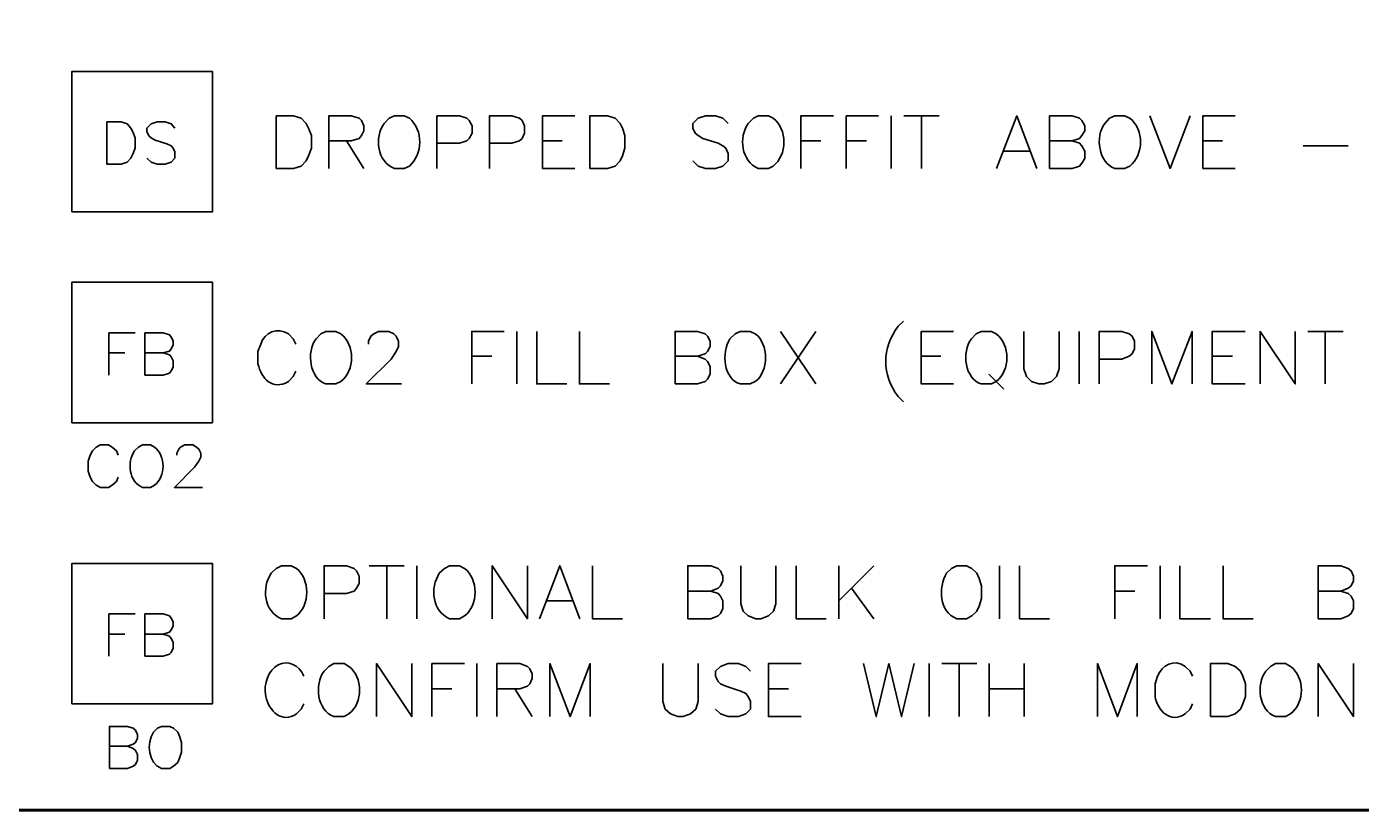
# Model space of a CAD drawing. Header units: inches. Extents: x 5 to 516, y -193 to 129.
# Drawn here: x 61.43 to 70.92, y 5.73 to 11.31 of the extents above; entities that cross this region are included whole.
import ezdxf

# ---------------------------------------------------------------- set-up
doc = ezdxf.new("R2010")
doc.units = ezdxf.units.IN
doc.header["$MEASUREMENT"] = 0
doc.layers.add('PDF_Geometry', color=7, linetype='Continuous')

msp = doc.modelspace()

# ---------------------------------------------------------------- linework, layer by layer
at = {"layer": 'PDF_Geometry', "lineweight": 60}
msp.add_lwpolyline([(136.7703009, 28.2343348), (9.7736273, 28.2343348), (9.7736273, 5.734333), (144.7703015, 5.734333)], dxfattribs=at)
at = {"layer": 'PDF_Geometry', "lineweight": 35}
for points in [[(61.7536323, 9.9909997), (61.7536323, 10.9909998), (62.7536324, 10.9909998), (62.7536324, 9.9909997)], [(62.0036323, 10.3310003), (62.0036323, 10.6310004), (62.1036323, 10.6310004), (62.1469656, 10.617667), (62.1736323, 10.587667), (62.1869656, 10.5610004), (62.2036323, 10.517667), (62.2036323, 10.4443337), (62.1869656, 10.4010003), (62.1736323, 10.3743337), (62.1469656, 10.3443337), (62.1036323, 10.3310003)], [(63.2069676, 10.3009999), (63.2069676, 10.6743332), (63.330301, 10.6743332), (63.3836343, 10.6576666), (63.420301, 10.6209999), (63.4369676, 10.5876665), (63.4569676, 10.5343332), (63.4569676, 10.4443332), (63.4369676, 10.3909999), (63.420301, 10.3543332), (63.3836343, 10.3176665), (63.330301, 10.3009999)], [(65.4369686, 10.3009999), (65.4369686, 10.6743332), (65.5636353, 10.6743332), (65.6169686, 10.6576666), (65.6536353, 10.6209999), (65.670302, 10.5876665), (65.6869686, 10.5343332), (65.6869686, 10.4443332), (65.670302, 10.3909999), (65.6536353, 10.3543332), (65.6169686, 10.3176665), (65.5636353, 10.3009999)], [(61.7536323, 8.4909996), (61.7536323, 9.4909997), (62.7536324, 9.4909997), (62.7536324, 8.4909996)], [(61.7536323, 6.4909994), (61.7536323, 7.4909995), (62.7536324, 7.4909995), (62.7536324, 6.4909994)], [(69.8503058, 6.4009997), (69.8503058, 6.7776664), (69.9736392, 6.7776664), (70.0269725, 6.7576664), (70.0636392, 6.7243331), (70.0803059, 6.6876664), (70.1003059, 6.6343331), (70.1003059, 6.5443331), (70.0803059, 6.4909997), (70.0636392, 6.4543331), (70.0269725, 6.4209997), (69.9736392, 6.4009997)]]:
    msp.add_lwpolyline(points, close=True, dxfattribs=at)
for points in [[(62.4869697, 10.5876667), (62.4603031, 10.6176668), (62.4169697, 10.6310001), (62.3603031, 10.6310001), (62.3169697, 10.6176668), (62.2869697, 10.5876667), (62.2869697, 10.5610001), (62.3036364, 10.5310001), (62.3169697, 10.5176667), (62.3469697, 10.5010001), (62.4303031, 10.4743334), (62.4603031, 10.4610001), (62.4736364, 10.4443334), (62.4869697, 10.4176667), (62.4869697, 10.3743334), (62.4603031, 10.3443334), (62.4169697, 10.3310001), (62.3603031, 10.3310001), (62.3169697, 10.3443334), (62.2869697, 10.3743334)], [(63.5802994, 10.3009999), (63.5802994, 10.6743332), (63.7402994, 10.6743332), (63.796966, 10.6576666), (63.8136327, 10.6409999), (63.8302994, 10.6043332), (63.8302994, 10.5676665), (63.8136327, 10.5343332), (63.796966, 10.5143332), (63.7402994, 10.4976665), (63.5802994, 10.4976665)], [(64.1536341, 10.6576666), (64.1169674, 10.6743333), (64.0469674, 10.6743333), (64.0103008, 10.6576666), (63.9736341, 10.6209999)], [(64.3503054, 10.3009999), (64.3503054, 10.6743332), (64.5103054, 10.6743332), (64.5636387, 10.6576666), (64.5803054, 10.6409999), (64.6003054, 10.6043332), (64.6003054, 10.5509999), (64.5803054, 10.5143332), (64.5636387, 10.4976665), (64.5103054, 10.4809999), (64.3503054, 10.4809999)], [(64.7236371, 10.3009999), (64.7236371, 10.6743332), (64.8836371, 10.6743332), (64.9369705, 10.6576666), (64.9569705, 10.6409999), (64.9736371, 10.6043332), (64.9736371, 10.5509999), (64.9569705, 10.5143332), (64.9369705, 10.4976665), (64.8836371, 10.4809999), (64.7236371, 10.4809999)], [(65.3303055, 10.3009999), (65.1003055, 10.3009999), (65.1003055, 10.6743332), (65.3303055, 10.6743332)], [(66.4202993, 10.6210004), (66.3836326, 10.6576671), (66.3302993, 10.6743338), (66.2602993, 10.6743338), (66.206966, 10.6576671), (66.1702993, 10.6210004), (66.1702993, 10.5876671), (66.186966, 10.5510004), (66.206966, 10.5343338), (66.2402993, 10.5143337), (66.3502993, 10.4810004), (66.3836326, 10.4610004), (66.4036327, 10.4443337), (66.4202993, 10.4076671), (66.4202993, 10.3543337), (66.3836326, 10.3176671), (66.3302993, 10.3010004), (66.2602993, 10.3010004), (66.206966, 10.3176671), (66.1702993, 10.3543337)], [(66.7403042, 10.6576666), (66.7069709, 10.6743333), (66.6336376, 10.6743333), (66.6003042, 10.6576666), (66.5636375, 10.6209999)], [(66.9369687, 10.3009999), (66.9369687, 10.6743332), (67.1703021, 10.6743332)], [(67.2602991, 10.3009999), (67.2602991, 10.6743332), (67.4902991, 10.6743332)], [(67.5802997, 10.6743333), (67.5802997, 10.3009999)], [(67.6702994, 10.6743333), (67.9202994, 10.6743333)], [(67.7969677, 10.6743333), (67.7969677, 10.3009999)], [(68.3302997, 10.3009999), (68.4736331, 10.6743332), (68.6169664, 10.3009999)], [(68.7069681, 10.3009999), (68.7069681, 10.6743332), (68.8669681, 10.6743332), (68.9203014, 10.6576666), (68.9369681, 10.6409999), (68.9569681, 10.6043332), (68.9569681, 10.5676665), (68.9369681, 10.5343332), (68.9203014, 10.5143332), (68.8669681, 10.4976665), (68.7069681, 10.4976665)], [(69.2769662, 10.6576666), (69.2402995, 10.6743333), (69.1702995, 10.6743333), (69.1336329, 10.6576666), (69.1002995, 10.6209999)], [(69.4202996, 10.6743333), (69.5636329, 10.3009999), (69.7069662, 10.6743333)], [(70.0269679, 10.3009999), (69.7969679, 10.3009999), (69.7969679, 10.6743332), (70.0269679, 10.6743332)], [(63.7069677, 10.497667), (63.830301, 10.3010003)], [(65.1003055, 10.497667), (65.2403055, 10.497667)], [(66.9369687, 10.497667), (67.0803021, 10.497667)], [(67.2602991, 10.497667), (67.4036325, 10.497667)], [(68.8669684, 10.497667), (68.9203017, 10.4810003), (68.9369684, 10.4610003), (68.9569684, 10.4243337), (68.9569684, 10.3710003), (68.9369684, 10.337667), (68.9203017, 10.317667), (68.8669684, 10.3010003), (68.7069683, 10.3010003)], [(69.7969679, 10.497667), (69.9369679, 10.497667)], [(70.5102994, 10.4610001), (70.8302994, 10.4610001)], [(68.3836377, 10.4243333), (68.5636377, 10.4243333)], [(64.0469674, 10.3009999), (64.1169674, 10.3009999), (64.1536341, 10.3176666)], [(66.6336376, 10.3009999), (66.7069709, 10.3009999), (66.7403042, 10.3176666)], [(69.1702995, 10.3009999), (69.2402995, 10.3009999), (69.2769662, 10.3176666)], [(67.6669696, 9.2143332), (67.6303029, 9.1776666)], [(62.0169719, 8.8310002), (62.0169719, 9.1310002), (62.2036386, 9.1310002)], [(62.2736315, 8.8310002), (62.2736315, 9.1310002), (62.4036315, 9.1310002), (62.4469649, 9.1176669), (62.4602982, 9.1010002), (62.4736315, 9.0743336), (62.4736315, 9.0443336), (62.4602982, 9.0176669), (62.4469649, 9.0010002), (62.4036315, 8.9876669), (62.2736315, 8.9876669)], [(63.3469687, 9.0509998), (63.3269687, 9.0876664), (63.2936354, 9.1243331)], [(63.6669668, 9.1243337), (63.6303002, 9.1410003), (63.5603002, 9.1410003), (63.5236335, 9.1243337), (63.4903002, 9.087667)], [(63.8636381, 9.0509998), (63.8636381, 9.0709998), (63.8803048, 9.1076664), (63.9003048, 9.1243331), (63.9336381, 9.1409998), (64.0069715, 9.1409998), (64.0436382, 9.1243331), (64.0603048, 9.1076664), (64.0769715, 9.0709998), (64.0769715, 9.0343331), (64.0603048, 8.9976664), (64.0236382, 8.9443331), (63.8469715, 8.7676664), (64.0969715, 8.7676664)], [(64.5969688, 8.7676669), (64.5969688, 9.1410003), (64.8269688, 9.1410003)], [(64.9169694, 9.1410003), (64.9169694, 8.767667)], [(65.0603003, 9.1410003), (65.0603003, 8.767667), (65.2736336, 8.767667)], [(65.3636383, 9.1410003), (65.3636383, 8.767667), (65.5769716, 8.767667)], [(66.0436378, 8.7676669), (66.0436378, 9.1410003), (66.2036378, 9.1410003), (66.2569711, 9.1243336), (66.2736378, 9.1076669), (66.2936378, 9.0710003), (66.2936378, 9.0343336), (66.2736378, 8.9976669), (66.2569711, 8.9810003), (66.2036378, 8.9643336), (66.0436378, 8.9643336)], [(66.6136359, 9.1243337), (66.5769693, 9.1410003), (66.5069692, 9.1410003), (66.4703026, 9.1243337), (66.4336359, 9.087667)], [(66.7936378, 9.1410003), (67.0436379, 8.767667)], [(67.0436379, 9.1410003), (66.7936378, 8.767667)], [(68.0236379, 8.7676669), (67.7936379, 8.7676669), (67.7936379, 9.1410003), (68.0236379, 9.1410003)], [(68.3269675, 9.1243337), (68.2936342, 9.1410003), (68.2203008, 9.1410003), (68.1836341, 9.1243337), (68.1503008, 9.087667)], [(68.523632, 9.1410003), (68.523632, 8.8743337), (68.543632, 8.8210003), (68.5769653, 8.7843336), (68.6302987, 8.767667), (68.6669654, 8.767667), (68.7202987, 8.7843336), (68.7569654, 8.8210003), (68.773632, 8.8743337), (68.773632, 9.1410003)], [(68.9169697, 9.1410003), (68.9169697, 8.767667)], [(69.0603006, 8.7676669), (69.0603006, 9.1410003), (69.2203006, 9.1410003), (69.273634, 9.1243336), (69.293634, 9.1076669), (69.3103006, 9.0710003), (69.3103006, 9.0176669), (69.293634, 8.9810003), (69.273634, 8.9643336), (69.2203006, 8.9443336), (69.0603006, 8.9443336)], [(69.4336391, 8.7676669), (69.4336391, 9.1410003), (69.5769725, 8.7676669), (69.7203058, 9.1410003), (69.7203058, 8.7676669)], [(70.096972, 8.7676669), (69.8636386, 8.7676669), (69.8636386, 9.1410003), (70.096972, 9.1410003)], [(70.2036316, 8.7676669), (70.2036316, 9.1410003), (70.4536316, 8.7676669), (70.4536316, 9.1410003)], [(70.5436381, 9.1410003), (70.7936382, 9.1410003)], [(70.6669699, 9.1410003), (70.6669699, 8.767667)], [(63.0969687, 9.0509998), (63.0769687, 8.9976664), (63.0769687, 8.9109997)], [(62.0169719, 8.9876665), (62.1303052, 8.9876665)], [(62.4036364, 8.9876665), (62.4469697, 8.9743331), (62.4603031, 8.9609998), (62.4736364, 8.9309998), (62.4736364, 8.8876664), (62.4603031, 8.8609998), (62.4469697, 8.8443331), (62.4036364, 8.8309998), (62.2736364, 8.8309998)], [(64.5969688, 8.9643332), (64.7403022, 8.9643332)], [(66.2036313, 8.9643332), (66.2569646, 8.9443332), (66.2736313, 8.9276665), (66.2936313, 8.8909999), (66.2936313, 8.8376665), (66.2736313, 8.8009999), (66.2569646, 8.7843332), (66.2036313, 8.7676665), (66.0436313, 8.7676665)], [(67.7936379, 8.9643332), (67.9336379, 8.9643332)], [(69.8636386, 8.9643332), (70.006972, 8.9643332)], [(63.2936354, 8.7843331), (63.3269687, 8.8209997), (63.3469687, 8.8576664)], [(68.273632, 8.8376666), (68.3802987, 8.7309999)], [(63.5603002, 8.767667), (63.6303002, 8.767667), (63.6669668, 8.7843336)], [(66.5069692, 8.767667), (66.5769693, 8.767667), (66.6136359, 8.7843336)], [(68.2203008, 8.767667), (68.2936342, 8.767667), (68.3269675, 8.7843336)], [(67.6303029, 8.6776665), (67.6669696, 8.6409999)], [(62.0836358, 8.2609996), (62.0703025, 8.2909996), (62.0403025, 8.3176663), (62.0136358, 8.334333), (61.9569692, 8.334333), (61.9269692, 8.3176663), (61.9003025, 8.2909996), (61.8836358, 8.2609996), (61.8703025, 8.2176663), (61.8703025, 8.1476663), (61.8836358, 8.1043329), (61.9003025, 8.0743329), (61.9269692, 8.0476663), (61.9569692, 8.0309996), (62.0136358, 8.0309996), (62.0403025, 8.0476663), (62.0703025, 8.0743329), (62.0836358, 8.1043329)], [(62.3403022, 8.3176667), (62.3136356, 8.3343334), (62.2569689, 8.3343334), (62.2269689, 8.3176667), (62.2003022, 8.291)], [(62.5003025, 8.2609996), (62.5003025, 8.274333), (62.5136359, 8.304333), (62.5269692, 8.3176663), (62.5569692, 8.334333), (62.6136359, 8.334333), (62.6403025, 8.3176663), (62.6569692, 8.304333), (62.6703025, 8.274333), (62.6703025, 8.2476663), (62.6569692, 8.2176663), (62.6269692, 8.174333), (62.4836359, 8.0309996), (62.6836359, 8.0309996)], [(62.2569689, 8.031), (62.3136356, 8.031), (62.3403022, 8.0476667)], [(63.3503029, 7.4543335), (63.3136362, 7.4743335), (63.2436362, 7.4743335), (63.2069695, 7.4543335), (63.1703029, 7.4210002)], [(63.5469674, 7.0976669), (63.5469674, 7.4743336), (63.7069674, 7.4743336), (63.7603007, 7.4543336), (63.7769674, 7.4376669), (63.7969674, 7.4010003), (63.7969674, 7.3476669), (63.7769674, 7.3143336), (63.7603007, 7.2943336), (63.7069674, 7.2776669), (63.5469674, 7.2776669)], [(63.866968, 7.4743335), (64.116968, 7.4743335)], [(63.9936363, 7.4743335), (63.9936363, 7.0976668)], [(64.2069677, 7.4743335), (64.2069677, 7.0976668)], [(64.546965, 7.4543335), (64.5102984, 7.4743335), (64.4402983, 7.4743335), (64.4036317, 7.4543335), (64.366965, 7.4210002)], [(64.7436363, 7.0976669), (64.7436363, 7.4743336), (64.9936363, 7.0976669), (64.9936363, 7.4743336)], [(65.0802995, 7.0976669), (65.2236328, 7.4743336), (65.3669662, 7.0976669)], [(65.4569678, 7.4743335), (65.4569678, 7.0976668), (65.6703012, 7.0976668)], [(66.1336375, 7.0976669), (66.1336375, 7.4743336), (66.2969709, 7.4743336), (66.3503042, 7.4543336), (66.3669709, 7.4376669), (66.3836375, 7.4010003), (66.3836375, 7.3676669), (66.3669709, 7.3310003), (66.3503042, 7.3143336), (66.2969709, 7.2943336), (66.1336375, 7.2943336)], [(66.5102991, 7.4743335), (66.5102991, 7.2043335), (66.5269657, 7.1510002), (66.5636324, 7.1176668), (66.6169657, 7.0976668), (66.6536324, 7.0976668), (66.7069657, 7.1176668), (66.7436324, 7.1510002), (66.7602991, 7.2043335), (66.7602991, 7.4743335)], [(66.9036368, 7.4743335), (66.9036368, 7.0976668), (67.1169701, 7.0976668)], [(67.2069679, 7.4743335), (67.2069679, 7.0976668)], [(67.456968, 7.4743335), (67.2069679, 7.2243335)], [(68.0469677, 7.0976668), (68.1169677, 7.0976668), (68.1536344, 7.1176668), (68.1903011, 7.1510002), (68.2069678, 7.1876668), (68.2236344, 7.2410002), (68.2236344, 7.3310002), (68.2069678, 7.3843335), (68.1903011, 7.4210002), (68.1536344, 7.4543335), (68.1169677, 7.4743335), (68.0469677, 7.4743335), (68.0103011, 7.4543335), (67.9736344, 7.4210002)], [(68.3503057, 7.4743335), (68.3503057, 7.0976668)], [(68.4936366, 7.4743335), (68.4936366, 7.0976668), (68.70697, 7.0976668)], [(69.1702995, 7.0976669), (69.1702995, 7.4743336), (69.4036329, 7.4743336)], [(69.4936367, 7.4743335), (69.4936367, 7.0976668)], [(69.6336378, 7.4743335), (69.6336378, 7.0976668), (69.8503045, 7.0976668)], [(69.9402988, 7.4743335), (69.9402988, 7.0976668), (70.1536321, 7.0976668)], [(70.6169685, 7.0976669), (70.6169685, 7.4743336), (70.7769685, 7.4743336), (70.8303018, 7.4543336), (70.8503018, 7.4376669), (70.8669685, 7.4010003), (70.8669685, 7.3676669), (70.8503018, 7.3310003), (70.8303018, 7.3143336), (70.7769685, 7.2943336), (70.6169685, 7.2943336)], [(67.2969677, 7.3143333), (67.4569677, 7.0976666)], [(65.1336374, 7.2243335), (65.3136374, 7.2243335)], [(66.2969676, 7.2943332), (66.3503009, 7.2776666), (66.3669676, 7.2576666), (66.3836343, 7.2243332), (66.3836343, 7.1709999), (66.3669676, 7.1343332), (66.3503009, 7.1176665), (66.2969676, 7.0976665), (66.1336343, 7.0976665)], [(69.1702995, 7.2943332), (69.3136329, 7.2943332)], [(70.7769688, 7.2943332), (70.8303021, 7.2776666), (70.8503021, 7.2576666), (70.8669688, 7.2243332), (70.8669688, 7.1709999), (70.8503021, 7.1343332), (70.8303021, 7.1176665), (70.7769688, 7.0976665), (70.6169688, 7.0976665)], [(62.0169719, 6.8310001), (62.0169719, 7.1310001), (62.2036386, 7.1310001)], [(62.2736315, 6.8310001), (62.2736315, 7.1310001), (62.4036315, 7.1310001), (62.4469649, 7.1176667), (62.4602982, 7.1010001), (62.4736315, 7.0743334), (62.4736315, 7.0443334), (62.4602982, 7.0176667), (62.4469649, 7.0010001), (62.4036315, 6.9876667), (62.2736315, 6.9876667)], [(63.2436362, 7.0976668), (63.3136362, 7.0976668), (63.3503029, 7.1176668)], [(64.4402983, 7.0976668), (64.5102984, 7.0976668), (64.546965, 7.1176668)], [(62.0169719, 6.9876663), (62.1303052, 6.9876663)], [(62.4036364, 6.9876663), (62.4469697, 6.974333), (62.4603031, 6.9576663), (62.4736364, 6.9309996), (62.4736364, 6.8876663), (62.4603031, 6.8576663), (62.4469697, 6.8443329), (62.4036364, 6.8309996), (62.2736364, 6.8309996)], [(63.7236346, 6.7576663), (63.6903013, 6.7776663), (63.6169679, 6.7776663), (63.5803013, 6.7576663), (63.5469679, 6.724333)], [(63.9202991, 6.4009997), (63.9202991, 6.7776664), (64.1702991, 6.4009997), (64.1702991, 6.7776664)], [(64.3136368, 6.4009997), (64.3136368, 6.7776664), (64.5469702, 6.7776664)], [(64.6336374, 6.7776663), (64.6336374, 6.4009996)], [(64.7769683, 6.4009997), (64.7769683, 6.7776664), (64.9403016, 6.7776664), (64.993635, 6.7576664), (65.0103016, 6.7409997), (65.0269683, 6.7043331), (65.0269683, 6.6709997), (65.0103016, 6.6343331), (64.993635, 6.6176664), (64.9403016, 6.5976664), (64.7769683, 6.5976664)], [(65.1536366, 6.4009997), (65.1536366, 6.7776664), (65.29697, 6.4009997), (65.4403033, 6.7776664), (65.4403033, 6.4009997)], [(65.9569678, 6.7776663), (65.9569678, 6.5076663), (65.9736345, 6.454333), (66.0103012, 6.4209996), (66.0636345, 6.4009996), (66.1003012, 6.4009996), (66.1536345, 6.4209996), (66.1903012, 6.454333), (66.2069679, 6.5076663), (66.2069679, 6.7776663)], [(66.5802996, 6.7243335), (66.5469663, 6.7576668), (66.4936329, 6.7776668), (66.4202996, 6.7776668), (66.3669663, 6.7576668), (66.3302996, 6.7243335), (66.3302996, 6.6876668), (66.3502996, 6.6510001), (66.3669663, 6.6343335), (66.4036329, 6.6176668), (66.5102996, 6.5810001), (66.5469663, 6.5643335), (66.5636329, 6.5443335), (66.5802996, 6.5076668), (66.5802996, 6.4543335), (66.5469663, 6.4210001), (66.4936329, 6.4010001), (66.4202996, 6.4010001), (66.3669663, 6.4210001), (66.3302996, 6.4543335)], [(66.9403013, 6.4009997), (66.7069679, 6.4009997), (66.7069679, 6.7776664), (66.9403013, 6.7776664)], [(67.3836376, 6.7776663), (67.4736376, 6.4009996), (67.5636376, 6.7776663), (67.6536376, 6.4009996), (67.7436376, 6.7776663)], [(67.8503057, 6.7776663), (67.8503057, 6.4009996)], [(67.9402986, 6.7776663), (68.1902986, 6.7776663)], [(68.0636371, 6.7776663), (68.0636371, 6.4009996)], [(68.2769686, 6.7776663), (68.2769686, 6.4009996)], [(68.5269686, 6.7776663), (68.5269686, 6.4009996)], [(69.0469678, 6.4009997), (69.0469678, 6.7776664), (69.1903012, 6.4009997), (69.3303012, 6.7776664), (69.3303012, 6.4009997)], [(69.7236375, 6.6876666), (69.7069709, 6.7243333), (69.6703042, 6.7576666)], [(70.420304, 6.7576663), (70.3836373, 6.7776663), (70.3136373, 6.7776663), (70.2769706, 6.7576663), (70.2436373, 6.724333)], [(70.6169685, 6.4009997), (70.6169685, 6.7776664), (70.8669685, 6.4009997), (70.8669685, 6.7776664)], [(69.4736375, 6.6876666), (69.4569708, 6.6343333), (69.4569708, 6.5443333)], [(64.3136368, 6.5976669), (64.4569702, 6.5976669)], [(64.9036366, 6.5976669), (65.0269699, 6.4010002)], [(66.7069679, 6.5976669), (66.8503013, 6.5976669)], [(68.2769686, 6.5976669), (68.5269686, 6.5976669)], [(63.3503031, 6.4209999), (63.3836365, 6.4543333), (63.4036365, 6.4909999)], [(69.6703042, 6.4209999), (69.7069709, 6.4543333), (69.7236375, 6.4909999)], [(63.6169679, 6.4009996), (63.6903013, 6.4009996), (63.7236346, 6.4209996)], [(70.3136373, 6.4009996), (70.3836373, 6.4009996), (70.420304, 6.4209996)], [(62.0203017, 6.0309995), (62.0203017, 6.3309995), (62.1503017, 6.3309995), (62.1903017, 6.3176662), (62.2069684, 6.3043328), (62.2203017, 6.2743328), (62.2203017, 6.2476662), (62.2069684, 6.2176662), (62.1903017, 6.2043328), (62.1503017, 6.1909995), (62.0203017, 6.1909995)], [(62.3903036, 6.031), (62.4503036, 6.031), (62.4769703, 6.0476667), (62.5069703, 6.0743333), (62.5203036, 6.1043333), (62.533637, 6.1476667), (62.533637, 6.2176667), (62.5203036, 6.261), (62.5069703, 6.291), (62.4769703, 6.3176667), (62.4503036, 6.331), (62.3903036, 6.331), (62.3636369, 6.3176667), (62.3336369, 6.291)], [(62.1502998, 6.1909998), (62.1902998, 6.1743331), (62.2069665, 6.1609998), (62.2202998, 6.1309998), (62.2202998, 6.0909998), (62.2069665, 6.0609998), (62.1902998, 6.0476664), (62.1502998, 6.0309998), (62.0202998, 6.0309998)]]:
    msp.add_lwpolyline(points, dxfattribs=at)
msp.add_ellipse((63.2748553, 6.5962997), major_axis=(0.0067033, 0.1863137), ratio=0.784547052, start_param=5.252928163, end_param=8.164755535, dxfattribs=at)
for points in [[(64.1536341, 10.3176666), (64.2505786, 10.4017777), (64.2543563, 10.5729999), (64.1536341, 10.6576666)], [(66.7403042, 10.3176666), (66.8412487, 10.3919999), (66.8454153, 10.5823333), (66.7403042, 10.6576666)], [(69.2769662, 10.3176666), (69.3770773, 10.3993888), (69.3815218, 10.5748333), (69.2769662, 10.6576666)], [(63.9736341, 10.6209999), (63.9045785, 10.5226111), (63.924023, 10.3454999), (64.0469674, 10.3009999)], [(66.5636375, 10.6209999), (66.4946931, 10.5222777), (66.5143598, 10.3502777), (66.6336376, 10.3009999)], [(69.1002995, 10.6209999), (69.027244, 10.5324999), (69.0564106, 10.3333333), (69.1702995, 10.3009999)], [(63.2936354, 9.1243331), (63.2169132, 9.1736664), (63.1221354, 9.1359998), (63.0969687, 9.0509998)], [(63.6669668, 8.7843336), (63.7685224, 8.8661114), (63.7685224, 9.0425559), (63.6669668, 9.1243337)], [(66.6136359, 8.7843336), (66.7110248, 8.8560003), (66.7110248, 9.052667), (66.6136359, 9.1243337)], [(67.6303029, 9.1776666), (67.512414, 9.0218332), (67.5103029, 8.8330554), (67.6303029, 8.6776665)], [(68.3269675, 8.7843336), (68.4285231, 8.8661114), (68.4285231, 9.0425559), (68.3269675, 9.1243337)], [(63.4903002, 9.087667), (63.4188557, 8.993667), (63.4454113, 8.8023892), (63.5603002, 8.767667)], [(66.4336359, 9.087667), (66.3711359, 8.9905559), (66.387747, 8.8017225), (66.5069692, 8.767667)], [(68.1503008, 9.087667), (68.0788564, 8.993667), (68.1054119, 8.8023892), (68.2203008, 8.767667)], [(63.0769687, 8.9109997), (63.1037465, 8.8033331), (63.1771909, 8.720222), (63.2936354, 8.7843331)], [(62.2003022, 8.291), (62.1432467, 8.2121667), (62.1596911, 8.0687778), (62.2569689, 8.031)], [(62.3403022, 8.0476667), (62.4236911, 8.1087222), (62.4236911, 8.2566111), (62.3403022, 8.3176667)], [(63.1703029, 7.4210002), (63.1030806, 7.3180557), (63.1185251, 7.1471668), (63.2436362, 7.0976668)], [(63.3503029, 7.1176668), (63.4486362, 7.1916668), (63.4486362, 7.3803335), (63.3503029, 7.4543335)], [(64.366965, 7.4210002), (64.2997428, 7.3180557), (64.3151872, 7.1471668), (64.4402983, 7.0976668)], [(64.546965, 7.1176668), (64.6452984, 7.1916668), (64.6452984, 7.3803335), (64.546965, 7.4543335)], [(67.9736344, 7.4210002), (67.9129122, 7.320778), (67.9222455, 7.1427224), (68.0469677, 7.0976668)], [(63.7236346, 6.4209996), (63.8259679, 6.4961663), (63.8259679, 6.6824997), (63.7236346, 6.7576663)], [(69.6703042, 6.7576666), (69.5944709, 6.8169444), (69.5044153, 6.7657222), (69.4736375, 6.6876666)], [(70.420304, 6.4209996), (70.5226373, 6.4961663), (70.5226373, 6.6824997), (70.420304, 6.7576663)], [(63.5469679, 6.724333), (63.4771901, 6.626833), (63.496579, 6.4466663), (63.6169679, 6.4009996)], [(70.2436373, 6.724333), (70.1738595, 6.626833), (70.1932484, 6.4466663), (70.3136373, 6.4009996)], [(63.1336365, 6.5443333), (63.1545253, 6.4404444), (63.2489698, 6.3488332), (63.3503031, 6.4209999)], [(69.4569708, 6.5443333), (69.4723597, 6.443611), (69.570082, 6.3473332), (69.6703042, 6.4209999)], [(62.3336369, 6.291), (62.2856369, 6.2080556), (62.2920814, 6.0738333), (62.3903036, 6.031)]]:
    msp.add_open_spline(points, degree=3, dxfattribs=at)

doc.saveas('drawing.dxf')
